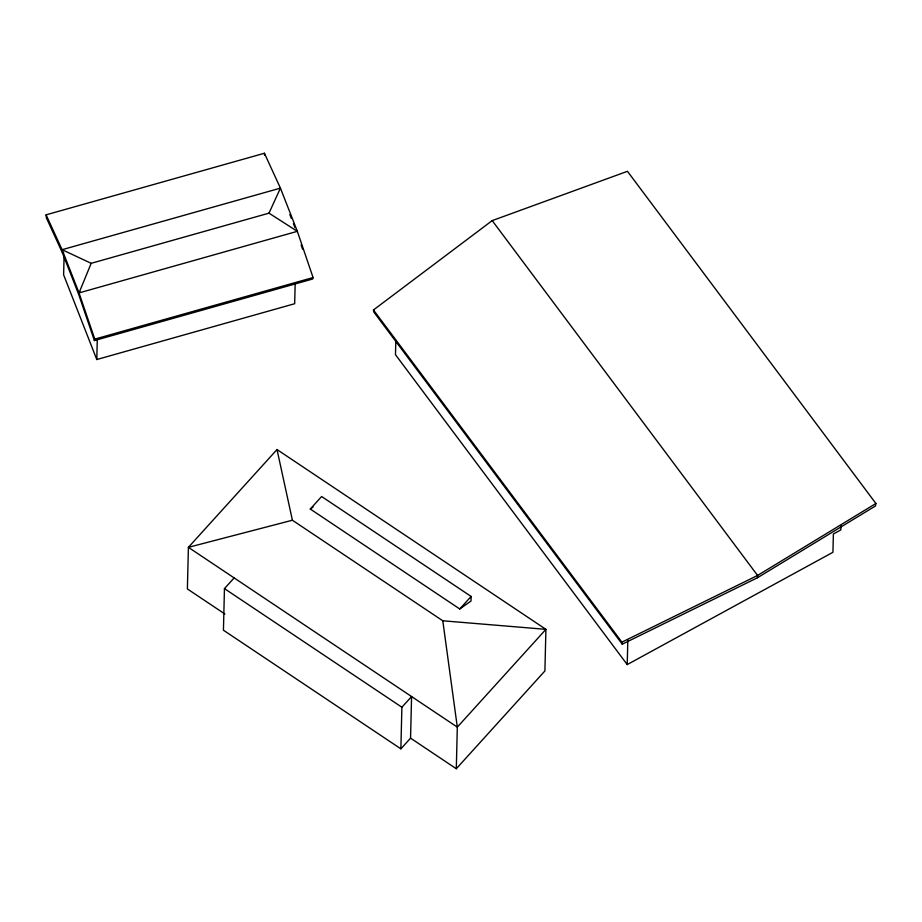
<?xml version="1.0" encoding="UTF-8"?>
<svg xmlns="http://www.w3.org/2000/svg" width="922" height="922" viewBox="0 0 922 922"><rect width="100%" height="100%" fill="white"/><g stroke="black" fill="none" stroke-linecap="round" stroke-linejoin="round"><path stroke-width="1.38" d="M64.067 256.523L63.618 274.825L96.787 359.534L294.671 303.718L295.155 284.207M96.787 359.534L97.306 338.628M234.142 577.91L224.449 588.605L223.435 630.21L400.874 748.848L410.555 738.153L411.581 696.548L401.888 707.232L400.874 748.848M395.826 340.322L395.48 354.716L627.225 664.578L832.935 552.29L833.373 533.999L840.841 529.92L840.945 525.644M410.555 738.153L456.298 768.741L457.312 727.124L442.791 620.783L292.401 520.227L277.015 449.556L188.399 547.334L187.385 588.939L224.91 614.029M471.119 596.453L471.004 601.029L459.767 608.981L310.288 509.036L321.628 496.52L471.119 596.453L459.767 608.981M627.225 664.578L627.824 640.099M757.504 577.725L757.584 575.455L492.198 220.612L373.456 309.965L373.813 312.016L622.258 644.19L757.504 577.725L875.427 505.994L875.9 503.493L627.456 171.308L492.198 220.612M94.401 340.564L94.77 339.123L79.027 292.908L62.108 249.701L46.1 214.838L264.407 153.259L280.426 188.134L297.345 231.33L313.077 277.545L312.719 278.997L94.401 340.564L78.67 294.36L62.35 252.697L46.354 217.846L46.1 214.838M91.186 263.312L79.027 292.908L297.345 231.33L268.994 213.155L91.186 263.312L62.108 249.701L280.426 188.134L268.994 213.155M78.67 294.36L79.845 291.836M456.298 768.741L544.902 670.951L545.916 629.346L277.015 449.556M310.288 509.036L313.1 507.054M875.9 503.493L757.584 575.455L621.901 642.15L622.258 644.19M62.35 252.697L63.56 252.582M94.77 339.123L313.077 277.545M292.401 520.227L188.399 547.334L457.312 727.124L545.916 629.346L442.791 620.783M224.449 588.605L401.888 707.232M373.456 309.965L621.901 642.15M289.842 214.561L291.375 218.468M293.415 223.666L294.936 227.573M301.148 245.01L302.531 249.09M264.407 153.259L264.579 155.276"/></g></svg>
